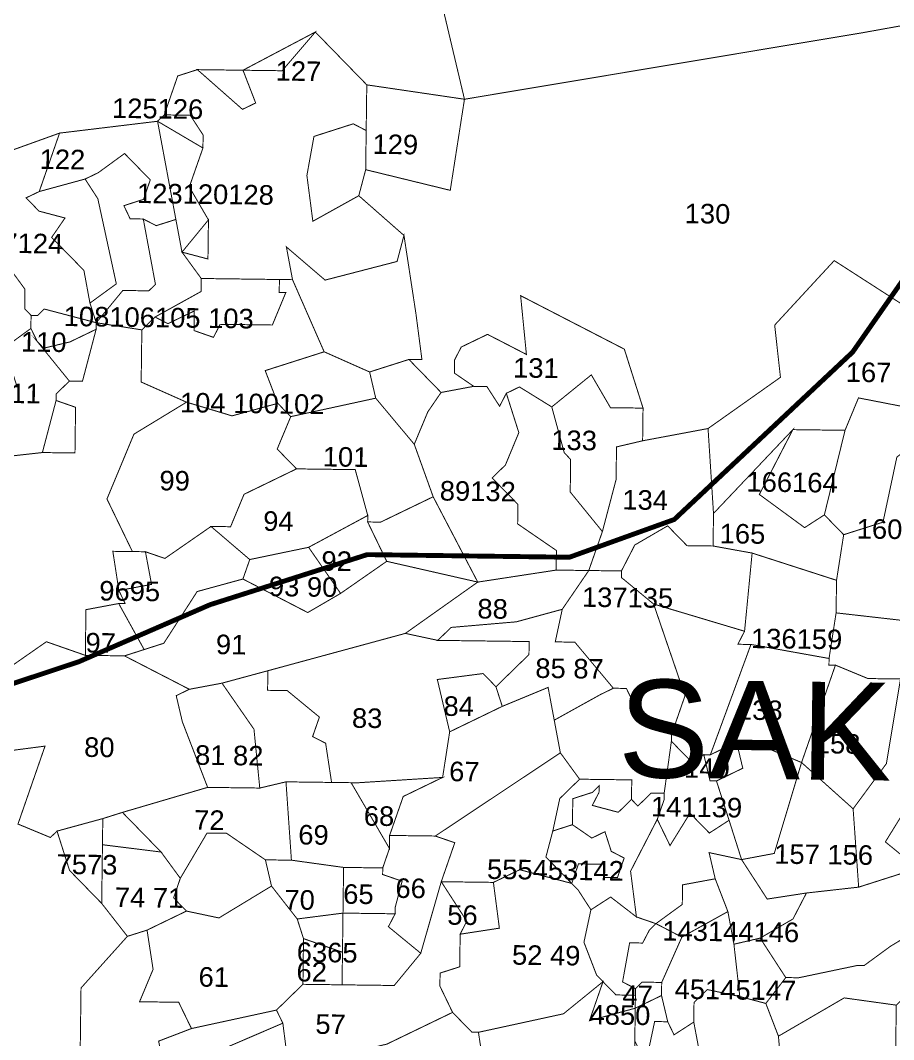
# Model space of a CAD drawing. Header units: metres. Extents: x 259177 to 277314, y 2171367 to 2185445.
# Drawn here: x 275978 to 276509, y 2173244 to 2173863 of the extents above; entities that cross this region are included whole.
import ezdxf

# ---------------------------------------------------------------- set-up
doc = ezdxf.new("R2010")
doc.units = ezdxf.units.M
doc.header["$MEASUREMENT"] = 0
for name, color, linetype in [('HAZARDS LINE', 1, 'Continuous'), ('SURVEY NO.', 7, 'Continuous'), ('SURVEY PLOT BOUNDARY', 35, 'Continuous'), ('VILLAGE NAME', 3, 'Continuous')]:
    doc.layers.add(name, color=color, linetype=linetype)
doc.styles.add('PDF Arial', font='arial.ttf')

# ---------------------------------------------------------------- blocks, each defined once
blk = doc.blocks.new('FEWEWFEWQT')
at = {"layer": 'HAZARDS LINE', "lineweight": 18, "const_width": 0.005}
blk.add_lwpolyline([(282151.7959, 2174203.7159), (282151.7426, 2174203.7959), (282151.7026, 2174203.8759), (282151.6759, 2174203.9559), (282151.6759, 2174204.0493), (282151.6826, 2174204.116), (282151.7293, 2174204.296), (282151.7693, 2174204.4493), (282151.7826, 2174204.596), (282151.7626, 2174204.6893), (282151.7626, 2174204.776), (282151.7826, 2174204.8627), (282151.8293, 2174204.9694), (282151.9026, 2174205.0494), (282151.9292, 2174205.056), (282151.9359, 2174205.0627), (282152.0692, 2174205.1294), (282152.2426, 2174205.1894), (282152.3759, 2174205.2494), (282152.5359, 2174205.3027), (282152.7425, 2174205.3027), (282152.8492, 2174205.3427), (282153.0292, 2174205.5161), (282153.1558, 2174205.7028)], dxfattribs=at)
at = {"layer": 'SURVEY PLOT BOUNDARY', "lineweight": 18, "const_width": 0.001}
for points in [[(282153.6558, 2174206.1161), (282153.6558, 2174205.9894), (282153.6691, 2174205.9361), (282153.6891, 2174205.9228), (282153.6958, 2174205.8894), (282153.6825, 2174205.8828), (282153.6625, 2174205.8828), (282153.6358, 2174205.9094), (282153.6091, 2174205.9361), (282153.4625, 2174205.9694), (282153.4091, 2174205.9761), (282153.3025, 2174205.9161), (282153.2425, 2174205.8828), (282153.0358, 2174205.8428), (282152.6292, 2174205.7694), (282152.6025, 2174205.8761), (282152.5825, 2174206.0094), (282152.5625, 2174206.1428), (282152.8825, 2174206.2561), (282153.1692, 2174206.2695)], [(282152.5292, 2174205.7828), (282152.5292, 2174205.7361), (282152.5159, 2174205.7428), (282152.4759, 2174205.7294), (282152.4692, 2174205.6894), (282152.4759, 2174205.6427), (282152.5225, 2174205.6694), (282152.5692, 2174205.6294), (282152.5625, 2174205.6027), (282152.4892, 2174205.5827), (282152.4492, 2174205.6161), (282152.4559, 2174205.5827), (282152.4425, 2174205.5827), (282152.3626, 2174205.5827), (282152.3426, 2174205.6094), (282152.3692, 2174205.6027), (282152.3692, 2174205.6427), (282152.3492, 2174205.6761), (282152.3626, 2174205.7161), (282152.3626, 2174205.7294), (282152.3492, 2174205.7494), (282152.3226, 2174205.7494), (282152.3359, 2174205.7894), (282152.3559, 2174205.7961), (282152.4025, 2174205.7561), (282152.4159, 2174205.7628), (282152.4025, 2174205.7961), (282152.4425, 2174205.7961), (282152.4759, 2174205.8361)], [(282152.4025, 2174205.7961), (282152.4759, 2174205.8361), (282152.4425, 2174205.7961)], [(282152.3559, 2174205.7961), (282152.4025, 2174205.7961), (282152.4159, 2174205.7628), (282152.4025, 2174205.7561)], [(282152.6292, 2174205.7694), (282152.6159, 2174205.6761), (282152.5292, 2174205.6961), (282152.5292, 2174205.7361), (282152.5292, 2174205.7828)], [(282152.3626, 2174205.7161), (282152.3159, 2174205.7428), (282152.3226, 2174205.7494), (282152.3492, 2174205.7494), (282152.3626, 2174205.7294)], [(282152.1959, 2174205.6694), (282152.2159, 2174205.7294), (282152.3159, 2174205.7428), (282152.3359, 2174205.6427), (282152.3159, 2174205.6361), (282152.3026, 2174205.6427), (282152.2892, 2174205.6427), (282152.2826, 2174205.6561), (282152.3026, 2174205.6628), (282152.3092, 2174205.6828), (282152.2826, 2174205.7094), (282152.2559, 2174205.6894), (282152.2426, 2174205.6828)], [(282152.3626, 2174205.7161), (282152.3492, 2174205.6761), (282152.3692, 2174205.6427), (282152.3426, 2174205.6094), (282152.3359, 2174205.6427), (282152.3159, 2174205.7428)], [(282152.5292, 2174205.7361), (282152.5292, 2174205.6961), (282152.5225, 2174205.6694), (282152.4759, 2174205.6427), (282152.4692, 2174205.6894), (282152.4759, 2174205.7294), (282152.5159, 2174205.7428)], [(282152.1959, 2174205.6694), (282152.1826, 2174205.6628), (282152.1959, 2174205.6494), (282152.2226, 2174205.6427), (282152.2092, 2174205.6227), (282152.2426, 2174205.5894), (282152.2492, 2174205.5561), (282152.2559, 2174205.5361), (282152.2026, 2174205.5494), (282152.1959, 2174205.5427), (282152.1892, 2174205.5427), (282152.1826, 2174205.5494), (282152.1826, 2174205.5694), (282152.1626, 2174205.5961), (282152.1426, 2174205.6294), (282152.1426, 2174205.6427), (282152.1092, 2174205.6894), (282152.2159, 2174205.7294)], [(282152.3026, 2174205.6427), (282152.3159, 2174205.5761), (282152.3092, 2174205.5694), (282152.2826, 2174205.5694), (282152.2559, 2174205.5361), (282152.2492, 2174205.5561), (282152.2759, 2174205.5761), (282152.2559, 2174205.6628), (282152.2426, 2174205.6828), (282152.2559, 2174205.6894), (282152.2826, 2174205.7094), (282152.3092, 2174205.6828), (282152.3026, 2174205.6628), (282152.2826, 2174205.6561), (282152.2892, 2174205.6427)], [(282152.2492, 2174205.5561), (282152.2426, 2174205.5894), (282152.2092, 2174205.6227), (282152.2226, 2174205.6427), (282152.1959, 2174205.6494), (282152.1826, 2174205.6628), (282152.1959, 2174205.6694), (282152.2426, 2174205.6828), (282152.2559, 2174205.6628), (282152.2759, 2174205.5761)], [(282152.3359, 2174205.6427), (282152.3426, 2174205.6094), (282152.3626, 2174205.5827), (282152.3626, 2174205.5694), (282152.3159, 2174205.5427), (282152.3026, 2174205.5294), (282152.2559, 2174205.5361), (282152.2826, 2174205.5694), (282152.3092, 2174205.5694), (282152.3159, 2174205.5761), (282152.3026, 2174205.6427), (282152.3159, 2174205.6361)], [(282152.3426, 2174205.6094), (282152.3692, 2174205.6427), (282152.3692, 2174205.6027)], [(282152.1892, 2174205.5427), (282152.1892, 2174205.5294), (282152.1626, 2174205.5094), (282152.1359, 2174205.5827), (282152.1226, 2174205.5827), (282152.1292, 2174205.5694), (282152.1226, 2174205.5361), (282152.1159, 2174205.5161), (282152.1159, 2174205.4961), (282152.1226, 2174205.4827), (282152.0959, 2174205.4561), (282152.0692, 2174205.5094), (282152.0692, 2174205.5161), (282152.0626, 2174205.5361), (282152.0692, 2174205.5494), (282152.0759, 2174205.5561), (282152.0892, 2174205.5561), (282152.0959, 2174205.5827), (282152.0892, 2174205.5961), (282152.1426, 2174205.6294), (282152.1626, 2174205.5961), (282152.1826, 2174205.5694), (282152.1826, 2174205.5494)], [(282152.5759, 2174205.5027), (282152.5359, 2174205.4894), (282152.4892, 2174205.5094), (282152.4559, 2174205.5827), (282152.4492, 2174205.6161), (282152.4892, 2174205.5827), (282152.5625, 2174205.6027), (282152.5692, 2174205.6294), (282152.5825, 2174205.5494), (282152.5892, 2174205.5027)], [(282152.4892, 2174205.5094), (282152.4292, 2174205.4894), (282152.4425, 2174205.4561), (282152.3959, 2174205.4427), (282152.3492, 2174205.4561), (282152.3026, 2174205.4761), (282152.3026, 2174205.5294), (282152.3159, 2174205.5427), (282152.3292, 2174205.5361), (282152.3559, 2174205.5494), (282152.3559, 2174205.5294), (282152.3759, 2174205.5227), (282152.3825, 2174205.5361), (282152.4359, 2174205.5361), (282152.4492, 2174205.5694), (282152.4425, 2174205.5694), (282152.4425, 2174205.5827), (282152.4559, 2174205.5827)], [(282152.3159, 2174205.5427), (282152.3626, 2174205.5694), (282152.3626, 2174205.5827), (282152.4425, 2174205.5827), (282152.4425, 2174205.5694), (282152.4492, 2174205.5694), (282152.4359, 2174205.5361), (282152.3825, 2174205.5361), (282152.3759, 2174205.5227), (282152.3559, 2174205.5294), (282152.3559, 2174205.5494), (282152.3292, 2174205.5361)], [(282152.8158, 2174205.4561), (282152.7825, 2174205.4561), (282152.7625, 2174205.4894), (282152.7225, 2174205.4561), (282152.6892, 2174205.4761), (282152.6759, 2174205.4694), (282152.6692, 2174205.4561), (282152.6559, 2174205.4761), (282152.6425, 2174205.4761), (282152.6225, 2174205.4894), (282152.6225, 2174205.5027), (282152.6292, 2174205.5161), (282152.6559, 2174205.5294), (282152.6959, 2174205.5094), (282152.6892, 2174205.5694), (282152.7959, 2174205.5161)], [(282152.2559, 2174205.5361), (282152.2559, 2174205.5294), (282152.2292, 2174205.5161), (282152.2026, 2174205.5094), (282152.1959, 2174205.5161), (282152.1892, 2174205.5294), (282152.1892, 2174205.5427), (282152.1959, 2174205.5427), (282152.2026, 2174205.5494)], [(282152.2292, 2174205.4761), (282152.2159, 2174205.4627), (282152.2159, 2174205.4561), (282152.2026, 2174205.4027), (282152.0959, 2174205.3894), (282152.0892, 2174205.4494), (282152.0959, 2174205.4561), (282152.1226, 2174205.4827), (282152.1759, 2174205.4694), (282152.1626, 2174205.5094), (282152.1892, 2174205.5294), (282152.1959, 2174205.5161)], [(282152.1959, 2174205.5161), (282152.2026, 2174205.5094), (282152.2292, 2174205.5161), (282152.2559, 2174205.5294), (282152.2426, 2174205.4761), (282152.2292, 2174205.4761)], [(282152.5359, 2174205.4894), (282152.5425, 2174205.4627), (282152.4559, 2174205.4427), (282152.4425, 2174205.4561), (282152.4292, 2174205.4894), (282152.4892, 2174205.5094)], [(282152.6092, 2174205.4694), (282152.5959, 2174205.4494), (282152.5825, 2174205.4161), (282152.5425, 2174205.4627), (282152.5359, 2174205.4894), (282152.5759, 2174205.5027)], [(282152.8158, 2174205.4227), (282152.7892, 2174205.4161), (282152.7892, 2174205.3827), (282152.7759, 2174205.3294), (282152.7425, 2174205.3694), (282152.7425, 2174205.4027), (282152.7359, 2174205.4094), (282152.7225, 2174205.4561), (282152.7625, 2174205.4894), (282152.7825, 2174205.4561), (282152.8158, 2174205.4561)], [(282152.6759, 2174205.4694), (282152.6892, 2174205.4294), (282152.6759, 2174205.3961), (282152.6625, 2174205.3827), (282152.6892, 2174205.3561), (282152.6892, 2174205.3361), (282152.7292, 2174205.3094), (282152.7292, 2174205.2894), (282152.6492, 2174205.2761), (282152.6025, 2174205.3627), (282152.5825, 2174205.4161), (282152.5959, 2174205.4494), (282152.6092, 2174205.4694), (282152.6425, 2174205.4761), (282152.6559, 2174205.4761), (282152.6692, 2174205.4561)], [(282152.7225, 2174205.4561), (282152.7359, 2174205.4094), (282152.7425, 2174205.4027), (282152.7425, 2174205.3694), (282152.7759, 2174205.3294), (282152.7625, 2174205.2894), (282152.7292, 2174205.2894), (282152.7292, 2174205.3094), (282152.6892, 2174205.3361), (282152.6892, 2174205.3561), (282152.6625, 2174205.3827), (282152.6759, 2174205.3961), (282152.6892, 2174205.4294), (282152.6759, 2174205.4694), (282152.6892, 2174205.4761)], [(282153.1092, 2174205.4561), (282153.1092, 2174205.4361), (282153.0758, 2174205.4094), (282153.0625, 2174205.3427), (282153.0225, 2174205.3294), (282153.0025, 2174205.3494), (282153.0225, 2174205.4361), (282153.0358, 2174205.4694)], [(282152.2026, 2174205.4027), (282152.2159, 2174205.4561), (282152.2359, 2174205.4494), (282152.2359, 2174205.4027)], [(282152.4559, 2174205.4427), (282152.4425, 2174205.4094), (282152.4625, 2174205.3894), (282152.4092, 2174205.3627), (282152.3959, 2174205.3294), (282152.3759, 2174205.3294), (282152.3292, 2174205.2961), (282152.3092, 2174205.3027), (282152.2959, 2174205.3027), (282152.2692, 2174205.3561), (282152.2959, 2174205.4227), (282152.3492, 2174205.4561), (282152.3959, 2174205.4427), (282152.4425, 2174205.4561)], [(282152.5825, 2174205.4161), (282152.6025, 2174205.3627), (282152.5492, 2174205.3361), (282152.5359, 2174205.3361), (282152.5359, 2174205.3427), (282152.5225, 2174205.3894), (282152.4625, 2174205.3894), (282152.4425, 2174205.4094), (282152.4559, 2174205.4427), (282152.5425, 2174205.4627)], [(282153.1825, 2174205.4161), (282153.1358, 2174205.4161), (282153.0892, 2174205.3494), (282153.0892, 2174205.3227), (282153.0825, 2174205.2427), (282153.0158, 2174205.2494), (282153.0158, 2174205.2827), (282153.0225, 2174205.3294), (282153.0625, 2174205.3427), (282153.0758, 2174205.4094), (282153.1092, 2174205.4361), (282153.1092, 2174205.4561), (282153.1225, 2174205.4494), (282153.1692, 2174205.4361)], [(282152.7959, 2174205.2894), (282152.7625, 2174205.2894), (282152.7759, 2174205.3294), (282152.7892, 2174205.3827), (282152.7892, 2174205.4161), (282152.8158, 2174205.4227), (282152.8825, 2174205.4361), (282152.8892, 2174205.3494), (282152.8892, 2174205.3161), (282152.8625, 2174205.3161), (282152.8425, 2174205.3361), (282152.8092, 2174205.3161)], [(282152.9292, 2174205.3094), (282152.8892, 2174205.3161), (282152.8892, 2174205.3494), (282152.9692, 2174205.4361), (282152.9358, 2174205.3694), (282152.9825, 2174205.3361), (282153.0025, 2174205.3494), (282153.0225, 2174205.3294), (282153.0158, 2174205.2827)], [(282153.0025, 2174205.3494), (282152.9825, 2174205.3361), (282152.9358, 2174205.3694), (282152.9692, 2174205.4361), (282153.0225, 2174205.4361)], [(282152.4759, 2174205.3094), (282152.4159, 2174205.2961), (282152.3759, 2174205.3294), (282152.3959, 2174205.3294), (282152.4092, 2174205.3627), (282152.4625, 2174205.3894), (282152.5225, 2174205.3894), (282152.5359, 2174205.3427)], [(282152.6492, 2174205.2761), (282152.5559, 2174205.2961), (282152.5359, 2174205.3361), (282152.5492, 2174205.3361), (282152.6025, 2174205.3627)], [(282152.5559, 2174205.2961), (282152.5092, 2174205.2627), (282152.4759, 2174205.3094), (282152.5359, 2174205.3427), (282152.5359, 2174205.3361)], [(282152.8892, 2174205.3161), (282152.9292, 2174205.3094), (282152.9225, 2174205.2294), (282152.8292, 2174205.256), (282152.7959, 2174205.2827), (282152.7959, 2174205.2894), (282152.8092, 2174205.3161), (282152.8425, 2174205.3361), (282152.8625, 2174205.3161)], [(282152.2826, 2174205.2627), (282152.3159, 2174205.2694), (282152.3092, 2174205.3027), (282152.3292, 2174205.2961), (282152.3759, 2174205.3294), (282152.4159, 2174205.2961), (282152.4092, 2174205.2761), (282152.3626, 2174205.2627), (282152.3292, 2174205.2094), (282152.3092, 2174205.2027), (282152.2826, 2174205.2494), (282152.2892, 2174205.2494)], [(282152.5092, 2174205.2627), (282152.4759, 2174205.2427), (282152.4092, 2174205.2761), (282152.4159, 2174205.2961), (282152.4759, 2174205.3094)], [(282153.0158, 2174205.2827), (282153.0158, 2174205.2494), (282153.0092, 2174205.2027), (282152.9292, 2174205.216), (282152.9158, 2174205.216), (282152.9225, 2174205.2294), (282152.9292, 2174205.3094)], [(282152.3092, 2174205.3027), (282152.3159, 2174205.2694), (282152.2826, 2174205.2627), (282152.2759, 2174205.3027), (282152.2959, 2174205.3027)], [(282152.6492, 2174205.2761), (282152.5759, 2174205.2227), (282152.4359, 2174205.1827), (282152.3892, 2174205.1694), (282152.3559, 2174205.1627), (282152.2892, 2174205.196), (282152.3092, 2174205.2027), (282152.3292, 2174205.2094), (282152.3626, 2174205.2627), (282152.4092, 2174205.2761), (282152.4759, 2174205.2427), (282152.5092, 2174205.2627), (282152.5559, 2174205.2961)], [(282152.5759, 2174205.2227), (282152.6492, 2174205.2761), (282152.7292, 2174205.2894), (282152.7625, 2174205.2894), (282152.7359, 2174205.2494), (282152.6892, 2174205.236), (282152.6225, 2174205.2294), (282152.6092, 2174205.216)], [(282152.7959, 2174205.2894), (282152.7959, 2174205.2827), (282152.8292, 2174205.256), (282152.8625, 2174205.1627), (282152.8492, 2174205.1227), (282152.8158, 2174205.136), (282152.8158, 2174205.1427), (282152.8025, 2174205.1694), (282152.7892, 2174205.1694), (282152.7492, 2174205.216), (282152.7292, 2174205.216), (282152.7359, 2174205.2494), (282152.7625, 2174205.2894)], [(282152.3092, 2174205.2027), (282152.2892, 2174205.196), (282152.2492, 2174205.196), (282152.2492, 2174205.2427), (282152.2826, 2174205.2494)], [(282152.7292, 2174205.136), (282152.7225, 2174205.1694), (282152.6759, 2174205.1494), (282152.6692, 2174205.1694), (282152.7025, 2174205.2027), (282152.7025, 2174205.216), (282152.6092, 2174205.216), (282152.6225, 2174205.2294), (282152.6892, 2174205.236), (282152.7359, 2174205.2494), (282152.7292, 2174205.216), (282152.7492, 2174205.216), (282152.7892, 2174205.1694), (282152.7759, 2174205.1627)], [(282152.9225, 2174205.2294), (282152.9158, 2174205.216), (282152.9292, 2174205.216), (282152.8892, 2174205.1027), (282152.8825, 2174205.1027), (282152.8692, 2174205.096), (282152.8492, 2174205.116), (282152.8492, 2174205.1227), (282152.8625, 2174205.1627), (282152.8292, 2174205.256)], [(282153.0825, 2174205.2427), (282153.0825, 2174205.216), (282153.0825, 2174205.1827), (282153.0492, 2174205.1827), (282153.0158, 2174205.196), (282153.0092, 2174205.196), (282153.0092, 2174205.2027), (282153.0158, 2174205.2494)], [(282152.6092, 2174205.216), (282152.7025, 2174205.216), (282152.7025, 2174205.2027), (282152.6692, 2174205.1694), (282152.6559, 2174205.1827), (282152.6092, 2174205.176), (282152.6225, 2174205.1227), (282152.6159, 2174205.076), (282152.5292, 2174205.0694), (282152.5225, 2174205.0694), (282152.5025, 2174205.0694), (282152.4959, 2174205.1094), (282152.4825, 2174205.116), (282152.4892, 2174205.136), (282152.4559, 2174205.1627), (282152.4359, 2174205.1627), (282152.4359, 2174205.1827), (282152.5759, 2174205.2227)], [(282153.0092, 2174205.2027), (282153.0092, 2174205.196), (282153.0158, 2174205.196), (282152.9825, 2174205.096), (282152.9492, 2174205.1094), (282152.9292, 2174205.116), (282152.9158, 2174205.116), (282152.8892, 2174205.1027), (282152.9292, 2174205.216)], [(282153.1558, 2174205.2027), (282153.1292, 2174205.116), (282153.0692, 2174205.016), (282153.1025, 2174204.9894), (282153.0425, 2174204.9694), (282153.0358, 2174205.0494), (282153.0692, 2174205.096), (282153.0825, 2174205.1827), (282153.0825, 2174205.216)], [(282152.2492, 2174205.196), (282152.2892, 2174205.196), (282152.3559, 2174205.1627), (282152.3426, 2174205.156), (282152.3492, 2174205.1294), (282152.3759, 2174205.0627), (282152.2892, 2174205.036), (282152.2692, 2174205.0294), (282152.2226, 2174205.016), (282152.2159, 2174205.0094), (282152.1826, 2174205.0227), (282152.2092, 2174205.1027), (282152.1626, 2174205.096), (282152.1226, 2174205.1227), (282152.1626, 2174205.176), (282152.2092, 2174205.2094)], [(282153.0825, 2174205.1827), (282153.0692, 2174205.096), (282153.0358, 2174205.0494), (282152.9825, 2174205.096), (282153.0158, 2174205.196), (282153.0492, 2174205.1827)], [(282153.1892, 2174205.1894), (282153.1492, 2174205.0427), (282153.1225, 2174205.0227), (282153.1025, 2174204.9894), (282153.0692, 2174205.016), (282153.1292, 2174205.116), (282153.1558, 2174205.2027)], [(282152.5025, 2174205.0694), (282152.4559, 2174205.0694), (282152.4292, 2174205.0627), (282152.4225, 2174205.1227), (282152.3892, 2174205.1694), (282152.4359, 2174205.1827), (282152.4359, 2174205.1627), (282152.4559, 2174205.1627), (282152.4892, 2174205.136), (282152.4825, 2174205.116), (282152.4959, 2174205.1094)], [(282152.6692, 2174205.1694), (282152.6759, 2174205.1494), (282152.6225, 2174205.1227), (282152.6092, 2174205.176), (282152.6559, 2174205.1827)], [(282152.4292, 2174205.0627), (282152.3759, 2174205.0627), (282152.3492, 2174205.1294), (282152.3426, 2174205.156), (282152.3559, 2174205.1627), (282152.3892, 2174205.1694), (282152.4225, 2174205.1227)], [(282152.7359, 2174205.1027), (282152.6092, 2174205.016), (282152.5625, 2174205.016), (282152.5759, 2174205.056), (282152.6159, 2174205.076), (282152.6225, 2174205.1227), (282152.6759, 2174205.1494), (282152.7225, 2174205.1694), (282152.7292, 2174205.136)], [(282152.8492, 2174205.1227), (282152.8492, 2174205.116), (282152.8425, 2174205.0627), (282152.8292, 2174205.0627), (282152.8158, 2174205.0494), (282152.8092, 2174205.056), (282152.8092, 2174205.076), (282152.7559, 2174205.076), (282152.7359, 2174205.1027), (282152.7292, 2174205.136), (282152.7759, 2174205.1627), (282152.7892, 2174205.1694), (282152.8025, 2174205.1694), (282152.8158, 2174205.1427), (282152.8158, 2174205.136)], [(282152.8825, 2174205.1027), (282152.8892, 2174205.076), (282152.8958, 2174205.076), (282152.9092, 2174205.036), (282152.8892, 2174205.0227), (282152.8692, 2174205.0427), (282152.8492, 2174205.0094), (282152.8358, 2174205.036), (282152.8425, 2174205.056), (282152.8425, 2174205.0627), (282152.8492, 2174205.116), (282152.8692, 2174205.096)], [(282152.8958, 2174205.076), (282152.8892, 2174205.076), (282152.8825, 2174205.1027), (282152.8892, 2174205.1027), (282152.9158, 2174205.116), (282152.9225, 2174205.0894)], [(282152.9825, 2174205.096), (282152.9558, 2174205.0027), (282152.9225, 2174204.996), (282152.9092, 2174205.036), (282152.8958, 2174205.076), (282152.9225, 2174205.0894), (282152.9158, 2174205.116), (282152.9292, 2174205.116), (282152.9492, 2174205.1094)], [(282152.7492, 2174204.9694), (282152.6959, 2174204.9827), (282152.6692, 2174204.9694), (282152.6292, 2174204.9694), (282152.6159, 2174204.9694), (282152.6292, 2174205.0094), (282152.6092, 2174205.016), (282152.7359, 2174205.1027), (282152.7559, 2174205.076), (282152.7359, 2174205.056), (282152.7292, 2174205.0227), (282152.7225, 2174204.996)], [(282153.0358, 2174205.0494), (282153.0425, 2174204.9694), (282152.9892, 2174204.9627), (282152.9492, 2174204.956), (282152.9225, 2174204.996), (282152.9558, 2174205.0027), (282152.9825, 2174205.096)], [(282152.4625, 2174204.9894), (282152.4359, 2174204.9894), (282152.3959, 2174205.016), (282152.3759, 2174205.016), (282152.3492, 2174204.9694), (282152.3292, 2174204.996), (282152.2892, 2174205.036), (282152.3759, 2174205.0627), (282152.4292, 2174205.0627), (282152.4559, 2174205.0694)], [(282152.4625, 2174204.9894), (282152.4559, 2174205.0694), (282152.5025, 2174205.0694), (282152.5225, 2174205.0694), (282152.5625, 2174205.0027), (282152.5559, 2174204.9827), (282152.5159, 2174204.9827)], [(282152.5625, 2174205.016), (282152.5625, 2174205.0027), (282152.5225, 2174205.0694), (282152.5292, 2174205.0694), (282152.6159, 2174205.076), (282152.5759, 2174205.056)], [(282152.8092, 2174205.056), (282152.7959, 2174205.0427), (282152.7692, 2174205.0494), (282152.7759, 2174205.0627), (282152.7759, 2174205.0694), (282152.7692, 2174205.0627), (282152.7492, 2174205.056), (282152.7492, 2174205.0294), (282152.7292, 2174205.0227), (282152.7359, 2174205.056), (282152.7559, 2174205.076), (282152.8092, 2174205.076)], [(282152.8092, 2174205.056), (282152.8158, 2174205.0494), (282152.8292, 2174205.0627), (282152.8425, 2174205.0627), (282152.8425, 2174205.056), (282152.8358, 2174205.036), (282152.8092, 2174204.9827), (282152.8158, 2174204.936), (282152.7892, 2174204.956), (282152.7692, 2174204.9427), (282152.7559, 2174204.9627), (282152.7492, 2174204.9694), (282152.7559, 2174204.9894), (282152.7692, 2174204.9894), (282152.7759, 2174204.9894), (282152.7825, 2174204.9894), (282152.7825, 2174204.976), (282152.7959, 2174204.976), (282152.8025, 2174204.996), (282152.7892, 2174205.0027), (282152.7825, 2174205.0227), (282152.7692, 2174205.016), (282152.7492, 2174205.0294), (282152.7492, 2174205.056), (282152.7692, 2174205.0627), (282152.7759, 2174205.0694), (282152.7759, 2174205.0627), (282152.7692, 2174205.0494), (282152.7959, 2174205.0427)], [(282152.9225, 2174204.996), (282152.8892, 2174205.0027), (282152.8958, 2174204.976), (282152.8625, 2174204.9694), (282152.8625, 2174204.9494), (282152.8358, 2174204.9294), (282152.8158, 2174204.936), (282152.8092, 2174204.9827), (282152.8358, 2174205.036), (282152.8492, 2174205.0094), (282152.8692, 2174205.0427), (282152.8892, 2174205.0227), (282152.9092, 2174205.036)], [(282152.2692, 2174205.0027), (282152.2692, 2174204.9427), (282152.2359, 2174204.976), (282152.2226, 2174205.016), (282152.2692, 2174205.0294)], [(282152.3292, 2174204.996), (282152.2692, 2174205.0027), (282152.2692, 2174205.0294), (282152.2892, 2174205.036)], [(282152.7292, 2174205.0227), (282152.7492, 2174205.0294), (282152.7692, 2174205.016), (282152.7825, 2174205.0227), (282152.7892, 2174205.0027), (282152.8025, 2174204.996), (282152.7959, 2174204.976), (282152.7825, 2174204.976), (282152.7825, 2174204.9894), (282152.7759, 2174204.9894), (282152.7692, 2174204.9894), (282152.7559, 2174204.9894), (282152.7492, 2174204.9694), (282152.7225, 2174204.996)], [(282152.4425, 2174204.9627), (282152.3892, 2174204.9294), (282152.3559, 2174204.936), (282152.3426, 2174204.9494), (282152.3492, 2174204.9694), (282152.3759, 2174205.016), (282152.3959, 2174205.016), (282152.4359, 2174204.9894)], [(282152.6092, 2174205.016), (282152.6292, 2174205.0094), (282152.6159, 2174204.9694), (282152.5959, 2174204.896), (282152.5625, 2174204.9227), (282152.5692, 2174204.936), (282152.5692, 2174204.9427), (282152.5759, 2174204.9694), (282152.5559, 2174204.976), (282152.5559, 2174204.9827), (282152.5625, 2174205.0027), (282152.5625, 2174205.016)], [(282152.3292, 2174204.996), (282152.3492, 2174204.9694), (282152.3426, 2174204.9494), (282152.3559, 2174204.936), (282152.3159, 2174204.916), (282152.2959, 2174204.9094), (282152.2692, 2174204.9427), (282152.2692, 2174205.0027)], [(282152.9425, 2174204.916), (282152.9158, 2174204.9094), (282152.9092, 2174204.9427), (282152.8958, 2174204.976), (282152.8892, 2174205.0027), (282152.9225, 2174204.996), (282152.9492, 2174204.956), (282152.9892, 2174204.9627), (282152.9758, 2174204.936)], [(282152.5159, 2174204.936), (282152.4692, 2174204.9294), (282152.4425, 2174204.9627), (282152.4359, 2174204.9894), (282152.4625, 2174204.9894), (282152.5159, 2174204.9827)], [(282153.1292, 2174204.9427), (282153.0758, 2174204.9094), (282153.0492, 2174204.8894), (282153.0425, 2174204.8894), (282152.9825, 2174204.876), (282152.9692, 2174204.876), (282152.9425, 2174204.916), (282152.9758, 2174204.936), (282152.9892, 2174204.9627), (282153.0425, 2174204.9694), (282153.1025, 2174204.9894)], [(282152.5692, 2174204.936), (282152.5159, 2174204.936), (282152.5159, 2174204.9827), (282152.5559, 2174204.9827), (282152.5559, 2174204.976), (282152.5759, 2174204.9694), (282152.5692, 2174204.9427)], [(282152.7492, 2174204.9694), (282152.7559, 2174204.9627), (282152.7692, 2174204.9427), (282152.7625, 2174204.9094), (282152.7759, 2174204.876), (282152.7825, 2174204.8694), (282152.7425, 2174204.836), (282152.6559, 2174204.816), (282152.6492, 2174204.816), (282152.6292, 2174204.836), (282152.6159, 2174204.8627), (282152.6159, 2174204.876), (282152.6359, 2174204.8827), (282152.6359, 2174204.916), (282152.6759, 2174204.9227), (282152.6692, 2174204.9694), (282152.6959, 2174204.9827)], [(282152.8358, 2174204.9294), (282152.8625, 2174204.9494), (282152.8625, 2174204.9694), (282152.8958, 2174204.976), (282152.9092, 2174204.9427), (282152.8625, 2174204.916)], [(282152.6359, 2174204.916), (282152.6359, 2174204.8827), (282152.6159, 2174204.876), (282152.6159, 2174204.8627), (282152.6292, 2174204.836), (282152.5625, 2174204.8027), (282152.5092, 2174204.7893), (282152.4959, 2174204.7627), (282152.4892, 2174204.756), (282152.4625, 2174204.776), (282152.4559, 2174204.8227), (282152.4492, 2174204.836), (282152.4759, 2174204.8627), (282152.5159, 2174204.8627), (282152.5692, 2174204.8627), (282152.5959, 2174204.896), (282152.6159, 2174204.9694), (282152.6425, 2174204.9294)], [(282152.6692, 2174204.9694), (282152.6759, 2174204.9227), (282152.6359, 2174204.916), (282152.6425, 2174204.9294), (282152.6159, 2174204.9694), (282152.6292, 2174204.9694)], [(282152.4692, 2174204.9294), (282152.4759, 2174204.9094), (282152.4759, 2174204.8627), (282152.4492, 2174204.836), (282152.3626, 2174204.816), (282152.3492, 2174204.8427), (282152.3092, 2174204.8427), (282152.3226, 2174204.876), (282152.3159, 2174204.916), (282152.3559, 2174204.936), (282152.3892, 2174204.9294), (282152.4425, 2174204.9627)], [(282152.8158, 2174204.936), (282152.8358, 2174204.9294), (282152.8292, 2174204.9227), (282152.8225, 2174204.9094), (282152.8092, 2174204.9094), (282152.8025, 2174204.8694), (282152.8158, 2174204.8627), (282152.8158, 2174204.856), (282152.7959, 2174204.856), (282152.7825, 2174204.8694), (282152.7759, 2174204.876), (282152.7625, 2174204.9094), (282152.7692, 2174204.9427), (282152.7892, 2174204.956)], [(282152.5159, 2174204.896), (282152.4759, 2174204.9094), (282152.4692, 2174204.9294), (282152.5159, 2174204.936)], [(282152.5959, 2174204.896), (282152.5692, 2174204.8627), (282152.5159, 2174204.8627), (282152.5159, 2174204.896), (282152.5159, 2174204.936), (282152.5692, 2174204.936), (282152.5625, 2174204.9227)], [(282152.9158, 2174204.9094), (282152.9225, 2174204.856), (282152.8892, 2174204.8627), (282152.8758, 2174204.8493), (282152.8758, 2174204.8293), (282152.8558, 2174204.816), (282152.8492, 2174204.8293), (282152.8425, 2174204.856), (282152.8425, 2174204.8627), (282152.8425, 2174204.8694), (282152.8625, 2174204.916), (282152.9092, 2174204.9427)], [(282153.0892, 2174204.856), (282153.0825, 2174204.8493), (282153.0292, 2174204.856), (282152.9625, 2174204.816), (282152.9492, 2174204.8493), (282152.9692, 2174204.876), (282152.9825, 2174204.876), (282153.0425, 2174204.8894), (282153.0492, 2174204.8894), (282153.0758, 2174204.9094), (282153.1292, 2174204.9427)], [(282152.8625, 2174204.916), (282152.8425, 2174204.8694), (282152.8225, 2174204.8694), (282152.8158, 2174204.8627), (282152.8025, 2174204.8694), (282152.8092, 2174204.9094), (282152.8225, 2174204.9094), (282152.8292, 2174204.9227), (282152.8358, 2174204.9294)], [(282152.3626, 2174204.816), (282152.3292, 2174204.8027), (282152.3426, 2174204.7427), (282152.3092, 2174204.7293), (282152.2492, 2174204.7493), (282152.2492, 2174204.856), (282152.2959, 2174204.9094), (282152.3159, 2174204.916), (282152.3226, 2174204.876), (282152.3092, 2174204.8427), (282152.3492, 2174204.8427)], [(282152.9225, 2174204.856), (282152.9158, 2174204.9094), (282152.9425, 2174204.916), (282152.9692, 2174204.876), (282152.9492, 2174204.8493)], [(282152.5159, 2174204.8627), (282152.4759, 2174204.8627), (282152.4759, 2174204.9094), (282152.5159, 2174204.896)], [(282152.8158, 2174204.8427), (282152.8158, 2174204.8093), (282152.8158, 2174204.7827), (282152.8092, 2174204.776), (282152.7959, 2174204.776), (282152.7892, 2174204.7693), (282152.7492, 2174204.7693), (282152.7292, 2174204.7293), (282152.7559, 2174204.7227), (282152.7092, 2174204.7027), (282152.6692, 2174204.7093), (282152.6692, 2174204.716), (282152.6825, 2174204.756), (282152.6625, 2174204.776), (282152.6559, 2174204.816), (282152.7425, 2174204.836), (282152.7825, 2174204.8694), (282152.7692, 2174204.8293)], [(282152.8158, 2174204.856), (282152.8158, 2174204.8427), (282152.7692, 2174204.8293), (282152.7825, 2174204.8694), (282152.7959, 2174204.856)], [(282152.8425, 2174204.856), (282152.8158, 2174204.8427), (282152.8158, 2174204.856), (282152.8158, 2174204.8627), (282152.8225, 2174204.8694), (282152.8425, 2174204.8694), (282152.8425, 2174204.8627)], [(282152.9225, 2174204.856), (282152.9492, 2174204.8493), (282152.9625, 2174204.816), (282152.9692, 2174204.7493), (282152.9425, 2174204.7293), (282152.9358, 2174204.7293), (282152.9158, 2174204.7227), (282152.9092, 2174204.7227), (282152.8892, 2174204.716), (282152.8692, 2174204.7627), (282152.8825, 2174204.7827), (282152.8825, 2174204.796), (282152.8758, 2174204.8293), (282152.8758, 2174204.8493), (282152.8892, 2174204.8627)], [(282152.8492, 2174204.8293), (282152.8358, 2174204.8293), (282152.8292, 2174204.796), (282152.8225, 2174204.796), (282152.8158, 2174204.8093), (282152.8158, 2174204.8427), (282152.8425, 2174204.856)], [(282153.1892, 2174204.8093), (282153.1892, 2174204.776), (282153.0692, 2174204.736), (282153.0225, 2174204.7293), (282152.9958, 2174204.756), (282152.9692, 2174204.7493), (282152.9625, 2174204.816), (282153.0292, 2174204.856), (282153.0825, 2174204.8493), (282153.0825, 2174204.796), (282153.1292, 2174204.8093)], [(282152.3426, 2174204.7427), (282152.3292, 2174204.8027), (282152.3626, 2174204.816), (282152.4492, 2174204.836), (282152.4559, 2174204.8227), (282152.3959, 2174204.796), (282152.4025, 2174204.7627)], [(282152.6559, 2174204.816), (282152.6625, 2174204.776), (282152.6425, 2174204.736), (282152.6225, 2174204.756), (282152.5959, 2174204.736), (282152.5892, 2174204.776), (282152.4959, 2174204.7627), (282152.5092, 2174204.7893), (282152.5625, 2174204.8027), (282152.6292, 2174204.836), (282152.6492, 2174204.816)], [(282152.8158, 2174204.8093), (282152.8225, 2174204.796), (282152.8292, 2174204.796), (282152.8358, 2174204.8293), (282152.8492, 2174204.8293), (282152.8558, 2174204.816), (282152.8758, 2174204.8293), (282152.8825, 2174204.796), (282152.8492, 2174204.7893), (282152.8425, 2174204.776), (282152.8225, 2174204.7627), (282152.8158, 2174204.7827)], [(282152.4625, 2174204.776), (282152.4025, 2174204.7627), (282152.3959, 2174204.796), (282152.4559, 2174204.8227)]]:
    blk.add_lwpolyline(points, close=True, dxfattribs=at)
for points in [[(282152.6025, 2174205.8761), (282152.6292, 2174205.7694), (282152.5292, 2174205.7828), (282152.4759, 2174205.8361), (282152.4025, 2174205.7961), (282152.3559, 2174205.7961), (282152.3359, 2174205.7894), (282152.3226, 2174205.7494), (282152.3159, 2174205.7428), (282152.2159, 2174205.7294), (282152.1092, 2174205.6894), (282152.0626, 2174205.6761), (282152.0826, 2174205.6427), (282152.0359, 2174205.6427), (282151.9759, 2174205.6227), (282151.9892, 2174205.5627), (282151.9892, 2174205.5561), (282151.9159, 2174205.5161), (282151.8759, 2174205.5027), (282151.8759, 2174205.5094), (282151.8693, 2174205.6294), (282151.8559, 2174205.7828), (282151.8493, 2174205.8094), (282151.9226, 2174205.9294)], [(282153.1158, 2174205.5427), (282153.0092, 2174205.6094), (282152.9492, 2174205.5427), (282152.9558, 2174205.4894), (282152.8825, 2174205.4361), (282152.8158, 2174205.4227), (282152.8158, 2174205.4561), (282152.7959, 2174205.5161), (282152.6892, 2174205.5694), (282152.6959, 2174205.5094), (282152.6559, 2174205.5294), (282152.6292, 2174205.5161), (282152.6225, 2174205.5027), (282152.6225, 2174205.4894), (282152.6425, 2174205.4761), (282152.6092, 2174205.4694), (282152.5759, 2174205.5027), (282152.5892, 2174205.5027), (282152.5825, 2174205.5494), (282152.5692, 2174205.6294), (282152.5225, 2174205.6694), (282152.5292, 2174205.6961), (282152.6159, 2174205.6761), (282152.6292, 2174205.7694), (282153.0358, 2174205.8428), (282153.2425, 2174205.8828)], [(282153.1092, 2174205.4561), (282153.0358, 2174205.4694), (282153.0225, 2174205.4361), (282152.9692, 2174205.4361), (282152.8892, 2174205.3494), (282152.8825, 2174205.4361), (282152.9558, 2174205.4894), (282152.9492, 2174205.5427), (282153.0092, 2174205.6094), (282153.1158, 2174205.5427)], [(282152.0959, 2174205.3894), (282152.2026, 2174205.4027), (282152.2359, 2174205.4027), (282152.2359, 2174205.4494), (282152.2159, 2174205.4561), (282152.2159, 2174205.4627), (282152.2292, 2174205.4761), (282152.2426, 2174205.4761), (282152.2559, 2174205.5294), (282152.2559, 2174205.5361), (282152.3026, 2174205.5294), (282152.3026, 2174205.4761), (282152.3492, 2174205.4561), (282152.2959, 2174205.4227), (282152.2692, 2174205.3561), (282152.2959, 2174205.3027), (282152.2759, 2174205.3027), (282152.2826, 2174205.2627), (282152.2892, 2174205.2494), (282152.2826, 2174205.2494), (282152.2492, 2174205.2427), (282152.2492, 2174205.196), (282152.2092, 2174205.2094), (282152.1626, 2174205.176)], [(282152.2226, 2174204.5893), (282152.0692, 2174204.8493), (282152.0292, 2174204.9094), (282151.9626, 2174205.0294), (282151.9492, 2174205.1294), (282151.9426, 2174205.136), (282151.9892, 2174205.1227), (282152.0826, 2174205.096), (282152.1226, 2174205.1227), (282152.1626, 2174205.096), (282152.2092, 2174205.1027), (282152.1826, 2174205.0227), (282152.2159, 2174205.0094), (282152.2226, 2174205.016), (282152.2359, 2174204.976), (282152.2692, 2174204.9427), (282152.2959, 2174204.9094), (282152.2492, 2174204.856), (282152.2492, 2174204.7493)]]:
    blk.add_lwpolyline(points, dxfattribs=at)
at = {"layer": 'SURVEY NO.', "char_height": 0.02, "attachment_point": 7, "style": 'PDF Arial'}
for s, insert in [('127', (282152.4359, 2174205.786)), ('125126', (282152.2692, 2174205.7454)), ('129', (282152.5359, 2174205.7121)), ('122', (282152.1959, 2174205.6926)), ('123120128', (282152.2959, 2174205.6587)), ('130', (282152.8558, 2174205.6454)), ('117 118109 107124', (282151.9726, 2174205.606)), ('108106105 103', (282152.2226, 2174205.532)), ('110', (282152.1792, 2174205.5054)), ('131', (282152.6825, 2174205.4854)), ('167', (282153.0225, 2174205.4854)), ('113 111', (282152.0992, 2174205.4526)), ('104 100102', (282152.3426, 2174205.4454)), ('133', (282152.7225, 2174205.412)), ('101', (282152.4892, 2174205.392)), ('99', (282152.3226, 2174205.3654)), ('166164', (282152.9225, 2174205.372)), ('89132', (282152.6092, 2174205.3587)), ('134', (282152.7959, 2174205.352)), ('94', (282152.4292, 2174205.3254)), ('160', (282153.0358, 2174205.3254)), ('165', (282152.8958, 2174205.3187)), ('92', (282152.4892, 2174205.2854)), ('93 90', (282152.4359, 2174205.2587)), ('9695', (282152.2626, 2174205.252)), ('137135', (282152.7559, 2174205.252)), ('88', (282152.6492, 2174205.2387)), ('136159', (282152.9292, 2174205.212)), ('97', (282152.2492, 2174205.1987)), ('91', (282152.3825, 2174205.1987)), ('85 87', (282152.7092, 2174205.1787)), ('84', (282152.6159, 2174205.1387)), ('138', (282152.9158, 2174205.1387)), ('83', (282152.5225, 2174205.1253)), ('158', (282152.9958, 2174205.1054)), ('80', (282152.2492, 2174205.092)), ('81 82', (282152.3626, 2174205.0854)), ('67', (282152.6225, 2174205.072)), ('140', (282152.8625, 2174205.0787)), ('141139', (282152.8292, 2174205.0387)), ('72', (282152.3626, 2174205.0193)), ('68', (282152.5359, 2174205.0254)), ('69', (282152.4692, 2174205.0053)), ('157 156', (282152.9558, 2174204.992)), ('7573', (282152.2226, 2174204.972)), ('555453142', (282152.6625, 2174204.9726)), ('65', (282152.5159, 2174204.9453)), ('66', (282152.5692, 2174204.952)), ('74 71', (282152.2826, 2174204.9392)), ('70', (282152.4559, 2174204.9387)), ('56', (282152.6225, 2174204.9253)), ('143144146', (282152.8425, 2174204.912)), ('6365', (282152.4692, 2174204.8853)), ('52 49', (282152.6892, 2174204.8853)), ('62', (282152.4692, 2174204.8653)), ('61', (282152.3692, 2174204.8587)), ('45145147', (282152.8558, 2174204.8526)), ('47', (282152.8025, 2174204.8459)), ('4850', (282152.7692, 2174204.8253)), ('57', (282152.4892, 2174204.812))]:
    blk.add_mtext(s, dxfattribs=dict(at, insert=insert))
at = {"layer": 'VILLAGE NAME', "insert": (282152.7559, 2174205.0773), "char_height": 0.1, "attachment_point": 7, "style": 'PDF Arial'}
blk.add_mtext(' SAKHARE', dxfattribs=at)

msp = doc.modelspace()

# ---------------------------------------------------------------- block references
at = {"xscale": 594.7216958835667, "yscale": 594.7216958835667, "zscale": 594.7216958835667, "rotation": 359.254356221976}
msp.add_blockref('FEWEWFEWQT', (-184338996.59, -1288580324.59), dxfattribs=at)

doc.saveas('drawing.dxf')
